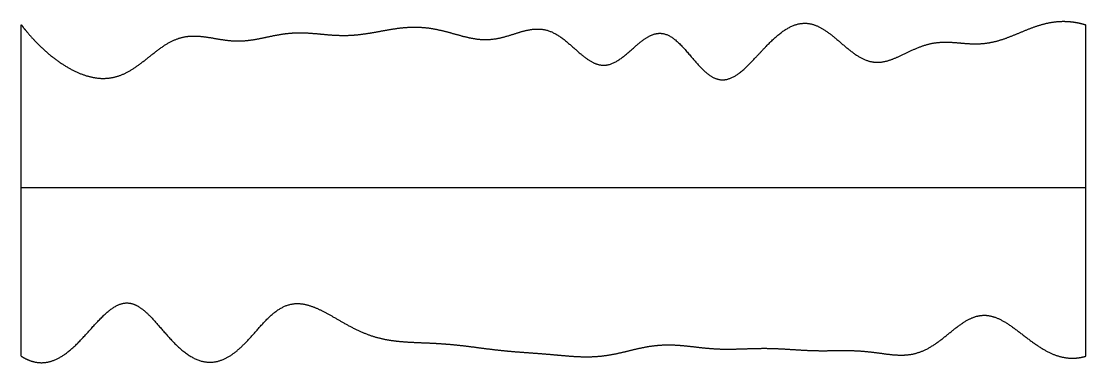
# Model space of a CAD drawing. Header units: millimetres. Extents: x 0 to 10, y -0.1 to 3.1.
import ezdxf

# ---------------------------------------------------------------- set-up
doc = ezdxf.new("R2010")
doc.units = ezdxf.units.MM
doc.layers.get('0').update_dxf_attribs({"linetype": 'CONTINUOUS'})

msp = doc.modelspace()

# ---------------------------------------------------------------- linework, layer by layer
for points in [[(0, 3.055), (0.016, 3.034), (0.048, 2.993), (0.098, 2.935), (0.167, 2.861), (0.259, 2.778), (0.354, 2.705), (0.454, 2.642), (0.557, 2.592), (0.662, 2.559), (0.767, 2.546), (0.871, 2.557), (0.973, 2.593), (1.071, 2.652), (1.167, 2.726), (1.262, 2.804), (1.356, 2.873), (1.452, 2.924), (1.551, 2.951), (1.652, 2.953), (1.756, 2.939), (1.861, 2.919), (1.966, 2.903), (2.071, 2.901), (2.174, 2.912), (2.277, 2.933), (2.379, 2.956), (2.481, 2.974), (2.584, 2.983), (2.687, 2.98), (2.79, 2.971), (2.894, 2.96), (2.998, 2.954), (3.101, 2.955), (3.204, 2.966), (3.307, 2.982), (3.409, 3.002), (3.513, 3.02), (3.616, 3.033), (3.719, 3.036), (3.823, 3.028), (3.926, 3.009), (4.029, 2.982), (4.131, 2.952), (4.234, 2.926), (4.337, 2.912), (4.44, 2.917), (4.544, 2.941), (4.649, 2.976), (4.753, 3.009), (4.857, 3.023), (4.958, 3.007), (5.058, 2.953), (5.156, 2.872), (5.252, 2.781), (5.348, 2.705), (5.444, 2.665), (5.54, 2.676), (5.638, 2.735), (5.735, 2.823), (5.833, 2.912), (5.93, 2.974), (6.025, 2.987), (6.119, 2.944), (6.212, 2.855), (6.304, 2.743), (6.395, 2.635), (6.487, 2.556), (6.581, 2.526), (6.675, 2.548), (6.772, 2.616), (6.871, 2.715), (6.971, 2.827), (7.073, 2.932), (7.175, 3.015), (7.277, 3.066), (7.378, 3.079), (7.477, 3.052), (7.574, 2.993), (7.67, 2.913), (7.765, 2.828), (7.86, 2.755), (7.956, 2.708), (8.053, 2.695), (8.152, 2.716), (8.253, 2.76), (8.356, 2.812), (8.459, 2.858), (8.563, 2.887), (8.667, 2.896), (8.771, 2.89), (8.874, 2.879), (8.977, 2.873), (9.079, 2.881), (9.18, 2.904), (9.281, 2.939), (9.382, 2.982), (9.484, 3.025), (9.586, 3.06), (9.688, 3.083), (9.791, 3.092), (9.874, 3.085), (9.937, 3.073), (9.979, 3.062), (10, 3.055)], [(0, -0.055), (0, 0.069), (0, 0.318), (0, 0.691), (0, 1.189), (0, 1.811), (0, 2.309), (0, 2.682), (0, 2.931), (0, 3.055)], [(10, -0.055), (10, 0.069), (10, 0.318), (10, 0.691), (10, 1.189), (10, 1.811), (10, 2.309), (10, 2.682), (10, 2.931), (10, 3.055)], [(0, 1.527), (0.4, 1.527), (1.2, 1.527), (2.4, 1.527), (4, 1.527), (6, 1.527), (7.6, 1.527), (8.8, 1.527), (9.6, 1.527), (10, 1.527)], [(0, -0.055), (0.021, -0.068), (0.063, -0.092), (0.126, -0.115), (0.209, -0.124), (0.311, -0.1), (0.412, -0.042), (0.511, 0.044), (0.608, 0.148), (0.702, 0.256), (0.795, 0.353), (0.886, 0.423), (0.974, 0.455), (1.061, 0.442), (1.148, 0.386), (1.236, 0.297), (1.327, 0.189), (1.423, 0.08), (1.522, -0.016), (1.626, -0.084), (1.731, -0.118), (1.836, -0.114), (1.938, -0.074), (2.036, -0.002), (2.129, 0.092), (2.218, 0.195), (2.306, 0.294), (2.394, 0.374), (2.486, 0.427), (2.581, 0.447), (2.681, 0.434), (2.784, 0.395), (2.888, 0.34), (2.991, 0.279), (3.093, 0.221), (3.194, 0.172), (3.293, 0.133), (3.392, 0.106), (3.492, 0.089), (3.593, 0.08), (3.695, 0.074), (3.798, 0.071), (3.902, 0.066), (4.006, 0.059), (4.109, 0.049), (4.212, 0.037), (4.314, 0.023), (4.416, 0.01), (4.518, -0.002), (4.62, -0.011), (4.723, -0.019), (4.826, -0.026), (4.929, -0.034), (5.032, -0.043), (5.135, -0.053), (5.238, -0.06), (5.341, -0.062), (5.444, -0.056), (5.546, -0.041), (5.648, -0.019), (5.75, 0.007), (5.852, 0.031), (5.954, 0.047), (6.056, 0.054), (6.159, 0.051), (6.262, 0.041), (6.365, 0.028), (6.468, 0.017), (6.57, 0.011), (6.673, 0.011), (6.776, 0.014), (6.879, 0.018), (6.982, 0.02), (7.085, 0.018), (7.188, 0.012), (7.291, 0.005), (7.393, -0.001), (7.496, -0.004), (7.598, -0.003), (7.7, -0.001), (7.803, -0.001), (7.906, -0.006), (8.01, -0.018), (8.114, -0.033), (8.218, -0.046), (8.322, -0.047), (8.424, -0.028), (8.523, 0.015), (8.621, 0.081), (8.717, 0.16), (8.812, 0.238), (8.907, 0.3), (9.001, 0.334), (9.097, 0.333), (9.195, 0.297), (9.293, 0.235), (9.392, 0.159), (9.493, 0.08), (9.594, 0.011), (9.695, -0.042), (9.796, -0.072), (9.878, -0.078), (9.939, -0.071), (9.98, -0.061), (10, -0.055)]]:
    msp.add_open_spline(points, degree=5)

doc.saveas('drawing.dxf')
